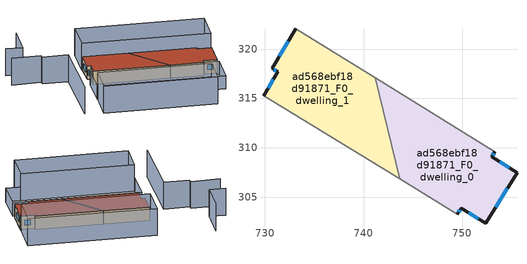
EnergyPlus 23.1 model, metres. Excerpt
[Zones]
ad568ebf18d91871_F0_dwelling_0
 floor ground (EU_floor_Construction): 753.32,309.61 752.98,309.06 755.55,307.49 752.4,302.34 749.88,303.88 749.51,303.28 743.65,306.86 741.2,317.07 z0
 wall outside (EU_wall_Construction): 749.51,303.28 749.88,303.88 752.4,302.34 755.55,307.49 752.98,309.06 753.32,309.61 z0:3
 wall adiabatic (EU_wall_Construction): 743.65,306.86 749.51,303.28 / 753.32,309.61 741.2,317.07 z0:3
 wall to ad568ebf18d91871_F0_dwelling_1 (EU_wall_Construction): 741.2,317.07 743.65,306.86 z0:3
 window (EU_Window_Construction): 753.38,303.94 754.57,305.88 / 750.67,303.4 751.61,302.82 / 749.63,303.46 749.77,303.69 / 753.08,309.23 753.21,309.44 / 754.75,307.98 753.78,308.57 z0.93:2.07
 roof outside (EU_roof_Construction): 752.4,302.34 755.55,307.49 752.98,309.06 753.32,309.61 741.2,317.07 743.65,306.86 749.51,303.28 749.88,303.88 z3
ad568ebf18d91871_F0_dwelling_1
 floor ground (EU_floor_Construction): 741.2,317.07 743.65,306.86 729.86,315.28 731.32,317.67 730.74,318.03 733.1,322.06 z0
 wall outside (EU_wall_Construction): 733.1,322.06 730.74,318.03 731.32,317.67 729.86,315.28 z0:3
 wall adiabatic (EU_wall_Construction): 729.86,315.28 743.65,306.86 / 741.2,317.07 733.1,322.06 z0:3
 window (EU_Window_Construction): 730.87,316.93 730.32,316.03 / 730.92,317.92 731.14,317.79 / 732.37,320.8 731.48,319.29 z0.93:2.07
 roof outside (EU_roof_Construction): 743.65,306.86 741.2,317.07 733.1,322.06 730.74,318.03 731.32,317.67 729.86,315.28 z3
shading: 722.41,322.61 727.1,319.86 / 727.1,319.86 719,306.02 / 717.49,326.41 722.83,323.26 / 726.45,334.75 722.73,328.75 / 722.73,328.75 719.75,330.6 / 725.64,309.36 745.83,297.03 / 745.83,297.03 742.31,291.26 / 742.31,291.26 722.11,303.59 / 722.11,303.59 725.64,309.36 / 736.81,328.37 759.7,314.27 / 759.7,314.27 755.86,308.04 / 755.86,308.04 732.98,322.14 / 732.98,322.14 736.81,328.37 z0:6; 748.47,295.42 725.55,309.41 / 725.55,309.41 729.33,315.61 / 729.33,315.61 752.25,301.61 / 752.25,301.61 748.47,295.42 z0:3
[Building]
EU S2 Campaign: North Axis=0; Terrain=City; Solar Distribution=FullExterior
[Site:Location]
Montreal-Trudeau.Intl.AP: Latitude=45.4667; Longitude=-73.75; Time Zone=-5; Elevation=36
[SizingPeriod:WeatherFileDays]
AnnualSizingPeriod: Begin Month=1; Begin Day of Month=1; End Month=12; End Day of Month=31; Day of Week for Start Day=Monday; Use Weather File Daylight Saving Period=No; Use Weather File Rain and Snow Indicators=No
[MATERIAL]
EU_InternalMass_Material: Roughness=MediumRough; Thickness=0.1; Conductivity=1; Density=1800; Specific Heat=900; Thermal Absorptance=0.9; Solar Absorptance=0.7; Visible Absorptance=0.7
[MATERIAL:NOMASS] Roughness=MediumRough; Thermal Absorptance=0.9; Solar Absorptance=0.7; Visible Absorptance=0.7
Name | Thermal Resistance
EU_wall_NoMass; EU_floor_NoMass | 1.36485
EU_roof_NoMass | 2.55992
[WINDOWMATERIAL:SIMPLEGLAZINGSYSTEM]
EU_Window_SimpleGlazing: UFactor=3.92339; Solar Heat Gain Coefficient=0.8; Visible Transmittance=0.8
[CONSTRUCTION]
EU_wall_Construction: EU_wall_NoMass
EU_roof_Construction: EU_roof_NoMass
EU_floor_Construction: EU_floor_NoMass
EU_Window_Construction: EU_Window_SimpleGlazing
EU_InternalMass_Construction: EU_InternalMass_Material
[ZONE] Type=1; Multiplier=1; Ceiling Height=autocalculate; Floor Area=autocalculate; Part of Total Floor Area=Yes
Name | Volume
ad568ebf18d91871_F0_dwelling_0 | 288.405
ad568ebf18d91871_F0_dwelling_1 | 288.417
[INTERNALMASS] Construction=EU_InternalMass_Construction
Name | Zone or ZoneList | Surface Area
ad568ebf18d91871_F0_dwelling_0_EU_InternalMass | ad568ebf18d91871_F0_dwelling_0 | 96.1351
ad568ebf18d91871_F0_dwelling_1_EU_InternalMass | ad568ebf18d91871_F0_dwelling_1 | 96.1389
[OTHEREQUIPMENT] Fuel Type=Electricity; Design Level Calculation Method=Watts/Area; Power per Zone Floor Area=1; Fraction Latent=0; Fraction Radiant=0; Fraction Lost=0; Carbon Dioxide Generation Rate=0; EndUse Subcategory=EU_Step8_InternalGains
Name | Zone or ZoneList or Space or SpaceList | Schedule
EU_Step8_InternalGain_ad568ebf18d91871_F0_dwelling_0_f000 | ad568ebf18d91871_F0_dwelling_0 | EU_Step8_GainSchedule_ad568ebf18d91871_F0_dwelling_0_f000
EU_Step8_InternalGain_ad568ebf18d91871_F0_dwelling_1_f000 | ad568ebf18d91871_F0_dwelling_1 | EU_Step8_GainSchedule_ad568ebf18d91871_F0_dwelling_1_f000
[ZONEVENTILATION:DESIGNFLOWRATE] Schedule=EU_AlwaysOn; Design Flow Rate Calculation Method=AirChanges/Hour; Air Changes per Hour=0.860309; Ventilation Type=Natural; Fan Pressure Rise=0; Fan Total Efficiency=1; Constant Term Coefficient=1; Temperature Term Coefficient=0; Velocity Term Coefficient=0; Velocity Squared Term Coefficient=0; Minimum Indoor Temperature=-100; Maximum Indoor Temperature=100; Delta Temperature=-100; Minimum Outdoor Temperature=-100; Maximum Outdoor Temperature=100; Maximum Wind Speed=40
Name | Zone or ZoneList or Space or SpaceList
EU_ConstantAir_ad568ebf18d91871_F0_dwelling_0 | ad568ebf18d91871_F0_dwelling_0
EU_ConstantAir_ad568ebf18d91871_F0_dwelling_1 | ad568ebf18d91871_F0_dwelling_1
[HVACTEMPLATE:THERMOSTAT] Constant Heating Setpoint=20; Constant Cooling Setpoint=50
EU_HeatOnly_ad568ebf18d91871_F0_dwelling_0; EU_HeatOnly_ad568ebf18d91871_F0_dwelling_1
[HVACTEMPLATE:ZONE:IDEALLOADSAIRSYSTEM] System Availability Schedule=EU_AlwaysOn; Maximum Heating Supply Air Temperature=50; Minimum Cooling Supply Air Temperature=13; Maximum Heating Supply Air Humidity Ratio=0.0156; Minimum Cooling Supply Air Humidity Ratio=0.0077; Heating Limit=NoLimit; Cooling Limit=NoLimit; Heating Availability Schedule=EU_AlwaysOn; Cooling Availability Schedule=EU_CoolingOff; Dehumidification Control Type=ConstantSensibleHeatRatio; Cooling Sensible Heat Ratio=0.7; Dehumidification Setpoint=60; Humidification Control Type=None; Humidification Setpoint=30; Outdoor Air Method=None; Outdoor Air Flow Rate per Person=0.00944; Outdoor Air Flow Rate per Zone Floor Area=0; Outdoor Air Flow Rate per Zone=0; Demand Controlled Ventilation Type=None; Outdoor Air Economizer Type=NoEconomizer; Heat Recovery Type=None; Sensible Heat Recovery Effectiveness=0.7; Latent Heat Recovery Effectiveness=0.65
Name | Template Thermostat
ad568ebf18d91871_F0_dwelling_0 | EU_HeatOnly_ad568ebf18d91871_F0_dwelling_0
ad568ebf18d91871_F0_dwelling_1 | EU_HeatOnly_ad568ebf18d91871_F0_dwelling_1
[SIZING:ZONE] Zone Cooling Design Supply Air Temperature Input Method=SupplyAirTemperature; Zone Cooling Design Supply Air Temperature=13; Zone Heating Design Supply Air Temperature Input Method=SupplyAirTemperature; Zone Heating Design Supply Air Temperature=50; Zone Cooling Design Supply Air Humidity Ratio=0.008; Zone Heating Design Supply Air Humidity Ratio=0.008; Cooling Design Air Flow Method=DesignDay; Cooling Design Air Flow Rate=0; Cooling Minimum Air Flow per Zone Floor Area=0.000762; Cooling Minimum Air Flow=0; Cooling Minimum Air Flow Fraction=0.2; Heating Design Air Flow Method=DesignDay; Heating Design Air Flow Rate=0; Heating Maximum Air Flow per Zone Floor Area=0.002032; Heating Maximum Air Flow=0.141576; Heating Maximum Air Flow Fraction=0.3; Account for Dedicated Outdoor Air System=No; Dedicated Outdoor Air System Control Strategy=NeutralSupplyAir; Dedicated Outdoor Air Low Setpoint Temperature for Design=autosize; Dedicated Outdoor Air High Setpoint Temperature for Design=autosize; Zone Load Sizing Method=Sensible Load Only No Latent Load; Zone Latent Cooling Design Supply Air Humidity Ratio Input Method=HumidityRatioDifference; Zone Cooling Design Supply Air Humidity Ratio Difference=0.005; Zone Latent Heating Design Supply Air Humidity Ratio Input Method=HumidityRatioDifference; Zone Humidification Design Supply Air Humidity Ratio Difference=0.005
ad568ebf18d91871_F0_dwelling_0; ad568ebf18d91871_F0_dwelling_1
[SCHEDULE:CONSTANT]
Name | Hourly Value
EU_AlwaysOn | 1
EU_CoolingOff | 0
[SCHEDULE:FILE] Column Number=1; Rows to Skip at Top=0; Number of Hours of Data=8760; Column Separator=Comma; Interpolate to Timestep=No; Minutes per Item=60; Adjust Schedule for Daylight Savings=Yes
Name | File
EU_Step8_GainSchedule_ad568ebf18d91871_F0_dwelling_0_f000 | ../../schedules/ad568ebf18d91871/ad568ebf18d91871_F0_dwelling_0_f000_gain.csv
EU_Step8_GainSchedule_ad568ebf18d91871_F0_dwelling_1_f000 | ../../schedules/ad568ebf18d91871/ad568ebf18d91871_F0_dwelling_1_f000_gain.csv
